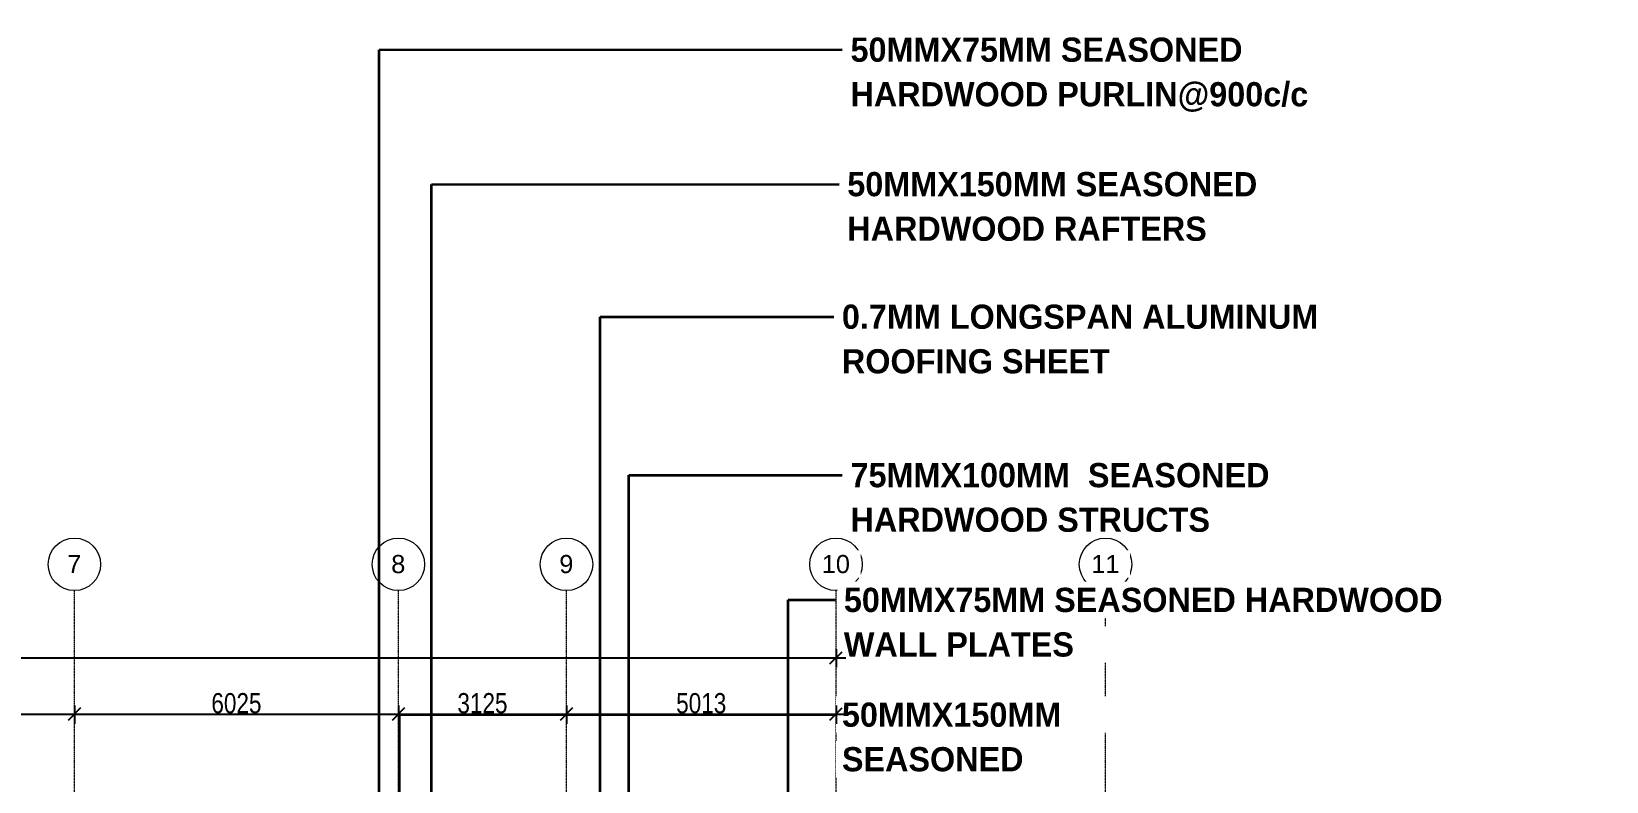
# Model space of a CAD drawing. Header units: millimetres. Extents: x -35190 to 411743, y -233114 to 23872.
# Drawn here: x 103382 to 132671, y -206156 to -192214 of the extents above; entities that cross this region are included whole.
import ezdxf

# ---------------------------------------------------------------- set-up
doc = ezdxf.new("R2010")
doc.units = ezdxf.units.MM
doc.linetypes.add('Grid Line', pattern=[22.225, 12.7, -3.175, 3.175, -3.175])
for name, color, linetype, lineweight in [('A-ANNO-DIMS', 211, 'Continuous', 9), ('G-ANNO-TEXT', 231, 'Continuous', 9), ('S-GRID', 1, 'Continuous', 9), ('S-GRID-IDEN', 1, 'Continuous', 9)]:
    doc.layers.add(name, color=color, linetype=linetype, lineweight=lineweight)
doc.styles.add('Arial_1', font='arial.ttf', dxfattribs={"height": 150})
doc.styles.add('Arial_3', font='arial.ttf', dxfattribs={"width": 0.8, "height": 375})
doc.styles.add('Tempus Sans ITC_B', font='', dxfattribs={"height": 300})
doc.styles.get('Tempus Sans ITC_B').set_extended_font_data('Tempus Sans ITC', bold=True)
doc.dimstyles.new('main_4_5mm', dxfattribs={"dimscale": 304.8, "dimtxt": 382.597275, "dimasz": 0.738189, "dimexe": 0.590551, "dimexo": 0.0625, "dimgap": 0.024606, "dimtad": 1, "dimdec": 0, "dimzin": 0, "dimdsep": 46, "dimtxsty": 'Arial_3', "dimblk1": 'OBLIQUE', "dimblk2": 'OBLIQUE', "dimsah": 1, "dimcen": 0.09, "dimdle": 0.590551, "dimazin": 0, "dimtfac": 1, "dimtdec": 4, "dimtix": 1, "dimtmove": 0, "dimatfit": 3, "dimfxl": 0.590551, "dimfxlon": 1, "dimtvp": 1, "dimtolj": 1, "dimtzin": 0, "dimarcsym": 2})

# ---------------------------------------------------------------- blocks, each defined once
blk = doc.blocks.new('Grid - M_Grid Head - Circle-24584-Section 3')
at = {"layer": 'S-GRID-IDEN'}
blk.add_circle((-10714, 18616), 488, dxfattribs=at)
blk = doc.blocks.new('_Oblique')
at = {"color": 0, "linetype": 'ByBlock', "lineweight": -2}
blk.add_line((-0.5, -0.5), (0.5, 0.5), dxfattribs=at)
blk = doc.blocks.new('*D1369')
at = {"layer": 'A-ANNO-DIMS', "color": 0, "lineweight": -2, "transparency": 16777216}
for p, q in [((97925, -204902), (104360, -204902)), ((98105, -204741), (98105, -205082)), ((104180, -204741), (104180, -205082))]:
    blk.add_line(p, q, dxfattribs=at)
at = {"layer": 'Defpoints', "color": 0, "transparency": 16777216}
for p in [(98105, -204722), (104180, -204722), (104180, -204902)]:
    blk.add_point(p, dxfattribs=at)
at = {"layer": 'A-ANNO-DIMS', "color": 0, "lineweight": -2, "transparency": 16777216, "xscale": 224.9999999999999, "yscale": 224.9999999999999, "zscale": 224.9999999999999, "rotation": 180}
blk.add_blockref('_Oblique', (98105, -204902), dxfattribs=at)
at = {"layer": 'A-ANNO-DIMS', "color": 0, "lineweight": -2, "transparency": 16777216, "xscale": 224.9999999999999, "yscale": 224.9999999999999, "zscale": 224.9999999999999}
blk.add_blockref('_Oblique', (104180, -204902), dxfattribs=at)
at = {"layer": 'A-ANNO-DIMS', "color": 0, "transparency": 16777216, "insert": (101143, -204703), "char_height": 375, "width": 991.69, "attachment_point": 5, "style": 'Arial_3'}
blk.add_mtext('\\A1;6075', dxfattribs=at)
blk = doc.blocks.new('*D1370')
at = {"layer": 'A-ANNO-DIMS', "color": 0, "lineweight": -2, "transparency": 16777216}
for p, q in [((104000, -204902), (110385, -204902)), ((104180, -204741), (104180, -205082)), ((110205, -204741), (110205, -205082))]:
    blk.add_line(p, q, dxfattribs=at)
at = {"layer": 'Defpoints', "color": 0, "transparency": 16777216}
for p in [(104180, -204722), (110205, -204722), (110205, -204902)]:
    blk.add_point(p, dxfattribs=at)
at = {"layer": 'A-ANNO-DIMS', "color": 0, "lineweight": -2, "transparency": 16777216, "xscale": 224.9999999999999, "yscale": 224.9999999999999, "zscale": 224.9999999999999, "rotation": 180}
blk.add_blockref('_Oblique', (104180, -204902), dxfattribs=at)
at = {"layer": 'A-ANNO-DIMS', "color": 0, "lineweight": -2, "transparency": 16777216, "xscale": 224.9999999999999, "yscale": 224.9999999999999, "zscale": 224.9999999999999}
blk.add_blockref('_Oblique', (110205, -204902), dxfattribs=at)
at = {"layer": 'A-ANNO-DIMS', "color": 0, "transparency": 16777216, "insert": (107193, -204703), "char_height": 375, "width": 991.69, "attachment_point": 5, "style": 'Arial_3'}
blk.add_mtext('\\A1;6025', dxfattribs=at)
blk = doc.blocks.new('*D1371')
at = {"layer": 'A-ANNO-DIMS', "color": 0, "lineweight": -2, "transparency": 16777216}
for p, q in [((110025, -204902), (113510, -204902)), ((110205, -204741), (110205, -205082)), ((113330, -204741), (113330, -205082))]:
    blk.add_line(p, q, dxfattribs=at)
at = {"layer": 'Defpoints', "color": 0, "transparency": 16777216}
for p in [(110205, -204722), (113330, -204722), (113330, -204902)]:
    blk.add_point(p, dxfattribs=at)
at = {"layer": 'A-ANNO-DIMS', "color": 0, "lineweight": -2, "transparency": 16777216, "xscale": 224.9999999999999, "yscale": 224.9999999999999, "zscale": 224.9999999999999, "rotation": 180}
blk.add_blockref('_Oblique', (110205, -204902), dxfattribs=at)
at = {"layer": 'A-ANNO-DIMS', "color": 0, "lineweight": -2, "transparency": 16777216, "xscale": 224.9999999999999, "yscale": 224.9999999999999, "zscale": 224.9999999999999}
blk.add_blockref('_Oblique', (113330, -204902), dxfattribs=at)
at = {"layer": 'A-ANNO-DIMS', "color": 0, "transparency": 16777216, "insert": (111768, -204703), "char_height": 375, "width": 991.69, "attachment_point": 5, "style": 'Arial_3'}
blk.add_mtext('\\A1;3125', dxfattribs=at)
blk = doc.blocks.new('*D1372')
at = {"layer": 'A-ANNO-DIMS', "color": 0, "lineweight": -2, "transparency": 16777216}
for p, q in [((113150, -204902), (118523, -204902)), ((113330, -204741), (113330, -205082)), ((118343, -204741), (118343, -205082))]:
    blk.add_line(p, q, dxfattribs=at)
at = {"layer": 'Defpoints', "color": 0, "transparency": 16777216}
for p in [(113330, -204722), (118343, -204722), (118343, -204902)]:
    blk.add_point(p, dxfattribs=at)
at = {"layer": 'A-ANNO-DIMS', "color": 0, "lineweight": -2, "transparency": 16777216, "xscale": 224.9999999999999, "yscale": 224.9999999999999, "zscale": 224.9999999999999, "rotation": 180}
blk.add_blockref('_Oblique', (113330, -204902), dxfattribs=at)
at = {"layer": 'A-ANNO-DIMS', "color": 0, "lineweight": -2, "transparency": 16777216, "xscale": 224.9999999999999, "yscale": 224.9999999999999, "zscale": 224.9999999999999}
blk.add_blockref('_Oblique', (118343, -204902), dxfattribs=at)
at = {"layer": 'A-ANNO-DIMS', "color": 0, "transparency": 16777216, "insert": (115836, -204703), "char_height": 375, "width": 991.69, "attachment_point": 5, "style": 'Arial_3'}
blk.add_mtext('\\A1;5013', dxfattribs=at)
blk = doc.blocks.new('*D1373')
at = {"layer": 'A-ANNO-DIMS', "color": 0, "lineweight": -2, "transparency": 16777216}
for p, q in [((71305, -203695), (71305, -204036)), ((118343, -203695), (118343, -204036)), ((71125, -203856), (118523, -203856))]:
    blk.add_line(p, q, dxfattribs=at)
at = {"layer": 'Defpoints', "color": 0, "transparency": 16777216}
for p in [(71305, -203676), (118343, -203676), (118343, -203856)]:
    blk.add_point(p, dxfattribs=at)
at = {"layer": 'A-ANNO-DIMS', "color": 0, "lineweight": -2, "transparency": 16777216, "xscale": 224.9999999999999, "yscale": 224.9999999999999, "zscale": 224.9999999999999, "rotation": 180}
blk.add_blockref('_Oblique', (71305, -203856), dxfattribs=at)
at = {"layer": 'A-ANNO-DIMS', "color": 0, "lineweight": -2, "transparency": 16777216, "xscale": 224.9999999999999, "yscale": 224.9999999999999, "zscale": 224.9999999999999}
blk.add_blockref('_Oblique', (118343, -203856), dxfattribs=at)
at = {"layer": 'A-ANNO-DIMS', "color": 0, "transparency": 16777216, "insert": (94824, -203657), "char_height": 375, "width": 1239.62, "attachment_point": 5, "style": 'Arial_3'}
blk.add_mtext('\\A1;47038', dxfattribs=at)

msp = doc.modelspace()

# ---------------------------------------------------------------- linework, layer by layer
at = {"layer": 'G-ANNO-TEXT', "color": 10, "lineweight": 35}
for p, q in [((109845.3, -192556.4), (118459.9, -192551.3)), ((110820.5, -195056.6), (118399.8, -195051.5)), ((110820.5, -208478.5), (110820.5, -195056.6)), ((113957, -197515.9), (118299.9, -197515.9)), ((113957, -207050.7), (113957, -197515.9)), ((114492.7, -200461.3), (118459.9, -200461.3)), ((114492.7, -207743.1), (114492.7, -200461.3)), ((117451, -202780.5), (118336, -202780.5)), ((117451, -209159.9), (117451, -202780.5)), ((110225.3, -204918.9), (118299.9, -204913.8)), ((110225.3, -209037.5), (110225.3, -204918.9))]:
    msp.add_line(p, q, dxfattribs=at)
at = {"layer": 'S-GRID', "linetype": 'Grid Line'}
for p, q in [((104180.2, -221040.6), (104180.2, -202607.3)), ((110205.2, -221040.6), (110205.2, -202607.3)), ((113330.2, -221040.6), (113330.2, -202607.3)), ((118342.7, -221040.6), (118342.7, -202607.3)), ((123355.2, -221040.6), (123355.2, -202607.3))]:
    msp.add_line(p, q, dxfattribs=at)

# ---------------------------------------------------------------- block references
at = {"layer": 'S-GRID-IDEN'}
for p in [(114893.8, -220735.8), (120918.8, -220735.8), (124043.8, -220735.8), (129056.3, -220735.8), (134068.8, -220735.8)]:
    msp.add_blockref('Grid - M_Grid Head - Circle-24584-Section 3', p, dxfattribs=at)

# ---------------------------------------------------------------- texts
at = {"layer": 'G-ANNO-TEXT', "color": 7, "lineweight": 35, "char_height": 450, "attachment_point": 1, "style": 'Tempus Sans ITC_B', "bg_fill": 3, "box_fill_scale": 1.25, "bg_fill_color": 256, "bg_fill_true_color": 13158600, "bg_fill_transparency": 0}
for s, insert, width in [('HARDWOOD PURLIN@900c/c', (118612.3, -193154.7), 10762.655), ('HARDWOOD RAFTERS', (118552.2, -195655), 7978.795), ('ROOFING SHEET', (118452.3, -198119.4), 5904.428)]:
    msp.add_mtext(s, dxfattribs=dict(at, insert=insert, width=width))

# ---------------------------------------------------------------- dimensions: what is measured, and where the dimension line sits
at = {"layer": 'A-ANNO-DIMS'}
for base, p1, p2, override, picture, middle in [((104180.2, -204902.1), (98105.2, -204722.1), (104180.2, -204722.1), {"dimpost": '<>', "dimfxl": 6075}, '*D1369', (101142.7, -204703.1)), ((110205.2, -204902.1), (104180.2, -204722.1), (110205.2, -204722.1), {"dimpost": '<>', "dimfxl": 6025}, '*D1370', (107192.7, -204703.1)), ((113330.2, -204902.1), (110205.2, -204722.1), (113330.2, -204722.1), {"dimpost": '<>', "dimfxl": 3125}, '*D1371', (111767.7, -204703))]:
    dim = msp.add_linear_dim(base=base, p1=p1, p2=p2, dimstyle='main_4_5mm', override=override, dxfattribs=at)
    dim.commit()
    dim.dimension.update_dxf_attribs({"geometry": picture, "text_midpoint": middle})

# ---------------------------------------------------------------- next in the draw order: texts
at = {"layer": 'G-ANNO-TEXT', "color": 7, "lineweight": 35, "char_height": 450, "attachment_point": 1, "style": 'Tempus Sans ITC_B', "bg_fill": 3, "box_fill_scale": 1.25, "bg_fill_color": 256, "bg_fill_true_color": 13158600, "bg_fill_transparency": 0}
for s, insert, width in [('50MMX75MM SEASONED ', (118612.3, -192326.3), 9217.402), ('50MMX150MM SEASONED ', (118552.2, -194826.5), 9632.275), ('0.7MM LONGSPAN ALUMINUM ', (118452.3, -197290.9), 11460.123), ('75MMX100MM  SEASONED ', (118612.3, -200236.3), 9842.718), ('HARDWOOD STRUCTS', (118612.3, -201064.8), 7888.605), ('WALL PLATES', (118488.4, -203384), 4906.328), ('50MMX150MM ', (118452.3, -204688.8), 5591.77), ('SEASONED ', (118452.3, -205517.3), 4040.505)]:
    msp.add_mtext(s, dxfattribs=dict(at, insert=insert, width=width))
at = {"layer": 'S-GRID-IDEN', "char_height": 337.5, "attachment_point": 1, "style": 'Arial_1', "bg_fill": 3, "box_fill_scale": 1.25, "bg_fill_color": 256, "bg_fill_true_color": 13158600, "bg_fill_transparency": 0}
for s, insert, width in [('7', (104046.3, -201945.4), 318.671), ('8', (110071.3, -201945.4), 318.671), ('9', (113196.3, -201945.4), 318.671), ('10', (118077.2, -201945.4), 637.342), ('11', (123089.7, -201945.4), 637.342)]:
    msp.add_mtext(s, dxfattribs=dict(at, insert=insert, width=width))

# ---------------------------------------------------------------- next in the draw order: linework, layer by layer
at = {"layer": 'G-ANNO-TEXT', "color": 10, "lineweight": 35}
msp.add_line((109845.3, -208563.3), (109845.3, -192556.4), dxfattribs=at)

# ---------------------------------------------------------------- next in the draw order: texts
at = {"layer": 'G-ANNO-TEXT', "color": 7, "lineweight": 35, "insert": (118488.4, -202555.5), "char_height": 450, "width": 14069.616, "attachment_point": 1, "style": 'Tempus Sans ITC_B', "bg_fill": 3, "box_fill_scale": 1.25, "bg_fill_color": 256, "bg_fill_true_color": 13158600, "bg_fill_transparency": 0}
msp.add_mtext('50MMX75MM SEASONED HARDWOOD ', dxfattribs=at)

# ---------------------------------------------------------------- next in the draw order: dimensions: what is measured, and where the dimension line sits
at = {"layer": 'A-ANNO-DIMS'}
for base, p1, p2, override, picture, middle in [((118342.7424148, -203856.438448), (71305.2424148, -203676.438448), (118342.7424148, -203676.438448), {"dimpost": '<>', "dimfxl": 47037.5}, '*D1373', (94823.9924148, -203657.3456785)), ((118342.7424148, -204902.0630689), (113330.2424148, -204722.0630689), (118342.7424148, -204722.0630689), {"dimpost": '<>', "dimfxl": 5012.5}, '*D1372', (115836.4924148, -204702.9702995))]:
    dim = msp.add_linear_dim(base=base, p1=p1, p2=p2, dimstyle='main_4_5mm', override=override, dxfattribs=at)
    dim.commit()
    dim.dimension.update_dxf_attribs({"geometry": picture, "text_midpoint": middle})

doc.saveas('drawing.dxf')
